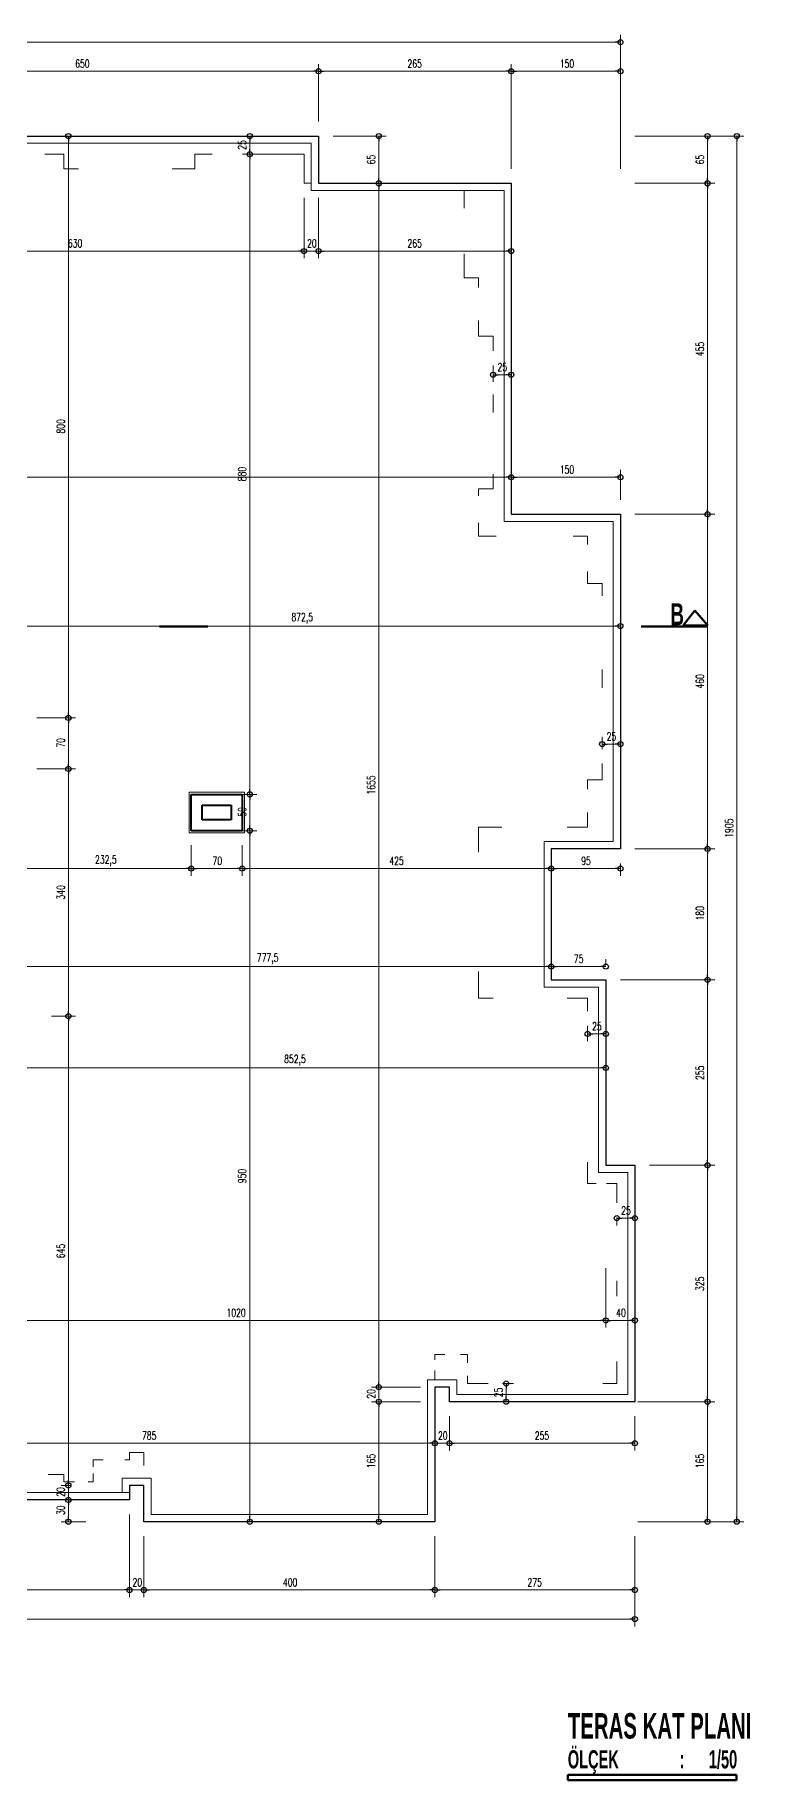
# Model space of a CAD drawing. Header units: millimetres. Extents: x 2016.56 to 2021.8, y 13721.83 to 13722.48.
# Drawn here: x 2018.6103 to 2018.807, y 13721.9228 to 13722.4026 of the extents above; entities that cross this region are included whole.
import ezdxf

# ---------------------------------------------------------------- set-up
doc = ezdxf.new("R2010")
doc.units = ezdxf.units.MM
doc.linetypes.add('ACAD_ISO04W100', pattern=[30, 24, -3, 0, -3])
doc.linetypes.add('HIDDEN', pattern=[0.375, 0.25, -0.125])
doc.layers.get('0').update_dxf_attribs({"lineweight": 20})
for name, color, linetype, lineweight in [('0.3', 150, 'Continuous', 30), ('aks', 1, 'Continuous', 9), ('AKS  NO', 5, 'Continuous', 60), ('DH', 7, 'Continuous', 20), ('DIMH', 7, 'Continuous', 20), ('DIMV', 7, 'Continuous', 20), ('DUVAR', 4, 'Continuous', 40), ('DV', 7, 'Continuous', 20), ('kesit', 5, 'Continuous', 60), ('SIVA', 7, 'Continuous', 20)]:
    doc.layers.add(name, color=color, linetype=linetype, lineweight=lineweight)
doc.styles.get("Standard").update_dxf_attribs({"font": 'txt.shx', "width": 0.7, "height": 11})
doc.styles.add('style1', font='swisscbo.ttf', dxfattribs={"width": 0.75, "height": 11})

msp = doc.modelspace()

# ---------------------------------------------------------------- linework, layer by layer
at = {"color": 0, "lineweight": -2}
for p, q in [((2018.77129, 13722.4006), (2018.76989, 13722.4006)), ((2018.68829, 13722.3926), (2018.68689, 13722.3926)), ((2018.68829, 13722.3926), (2018.68969, 13722.3926)), ((2018.74129, 13722.3926), (2018.73989, 13722.3926)), ((2018.74129, 13722.3926), (2018.74269, 13722.3926)), ((2018.77129, 13722.3926), (2018.76989, 13722.3926)), ((2018.61949, 13722.37479), (2018.61949, 13722.37339)), ((2018.66936, 13722.37479), (2018.66936, 13722.37339)), ((2018.66936, 13722.36979), (2018.66936, 13722.37119)), ((2018.70484, 13722.37479), (2018.70484, 13722.37339)), ((2018.79527, 13722.37479), (2018.79527, 13722.37339)), ((2018.80327, 13722.37479), (2018.80327, 13722.37339)), ((2018.66936, 13722.36979), (2018.66936, 13722.36839)), ((2018.70484, 13722.36179), (2018.70484, 13722.36319)), ((2018.70484, 13722.36179), (2018.70484, 13722.36039)), ((2018.79527, 13722.36179), (2018.79527, 13722.36319)), ((2018.79527, 13722.36179), (2018.79527, 13722.36039)), ((2018.68429, 13722.34318), (2018.68289, 13722.34318)), ((2018.68429, 13722.34318), (2018.68289, 13722.34318)), ((2018.68829, 13722.34318), (2018.68969, 13722.34318)), ((2018.68829, 13722.34318), (2018.68969, 13722.34318)), ((2018.74129, 13722.34318), (2018.73989, 13722.34318)), ((2018.73629, 13722.30917), (2018.73769, 13722.30917)), ((2018.74129, 13722.30917), (2018.73989, 13722.30917)), ((2018.74129, 13722.28098), (2018.73989, 13722.28098)), ((2018.74129, 13722.28098), (2018.74269, 13722.28098)), ((2018.77129, 13722.28098), (2018.76989, 13722.28098)), ((2018.79527, 13722.27079), (2018.79527, 13722.27219)), ((2018.79527, 13722.27079), (2018.79527, 13722.26939)), ((2018.77129, 13722.24006), (2018.76989, 13722.24006)), ((2018.61949, 13722.21479), (2018.61949, 13722.21619)), ((2018.61949, 13722.21479), (2018.61949, 13722.21339)), ((2018.76629, 13722.20761), (2018.76769, 13722.20761)), ((2018.77129, 13722.20761), (2018.76989, 13722.20761)), ((2018.61949, 13722.20079), (2018.61949, 13722.20219)), ((2018.61949, 13722.20079), (2018.61949, 13722.19939)), ((2018.66936, 13722.19379), (2018.66936, 13722.19519)), ((2018.66936, 13722.19379), (2018.66936, 13722.19239)), ((2018.66936, 13722.18379), (2018.66936, 13722.18519)), ((2018.66936, 13722.18379), (2018.66936, 13722.18239)), ((2018.79527, 13722.17879), (2018.79527, 13722.18019)), ((2018.79527, 13722.17879), (2018.79527, 13722.17739)), ((2018.65329, 13722.17339), (2018.65189, 13722.17339)), ((2018.65329, 13722.17339), (2018.65469, 13722.17339)), ((2018.66729, 13722.17339), (2018.66589, 13722.17339)), ((2018.66729, 13722.17339), (2018.66869, 13722.17339)), ((2018.75229, 13722.17339), (2018.75089, 13722.17339)), ((2018.75229, 13722.17339), (2018.75369, 13722.17339)), ((2018.77129, 13722.17339), (2018.76989, 13722.17339)), ((2018.75229, 13722.14644), (2018.75089, 13722.14644)), ((2018.75229, 13722.14644), (2018.75369, 13722.14644)), ((2018.76729, 13722.14644), (2018.76589, 13722.14644)), ((2018.79527, 13722.14279), (2018.79527, 13722.14419)), ((2018.79527, 13722.14279), (2018.79527, 13722.14139)), ((2018.61949, 13722.13279), (2018.61949, 13722.13419)), ((2018.61949, 13722.13279), (2018.61949, 13722.13139)), ((2018.76229, 13722.12791), (2018.76369, 13722.12791)), ((2018.76729, 13722.12791), (2018.76589, 13722.12791)), ((2018.76729, 13722.11857), (2018.76589, 13722.11857)), ((2018.79527, 13722.09179), (2018.79527, 13722.09319)), ((2018.79527, 13722.09179), (2018.79527, 13722.09039)), ((2018.77029, 13722.07725), (2018.77169, 13722.07725)), ((2018.77529, 13722.07725), (2018.77389, 13722.07725)), ((2018.76729, 13722.04915), (2018.76589, 13722.04915)), ((2018.76729, 13722.04915), (2018.76869, 13722.04915)), ((2018.77529, 13722.04915), (2018.77389, 13722.04915)), ((2018.70484, 13722.03079), (2018.70484, 13722.03219)), ((2018.70484, 13722.03079), (2018.70484, 13722.03219)), ((2018.7399, 13722.03179), (2018.7399, 13722.03039)), ((2018.70484, 13722.02679), (2018.70484, 13722.02539)), ((2018.70484, 13722.02679), (2018.70484, 13722.02539)), ((2018.7399, 13722.02679), (2018.7399, 13722.02819)), ((2018.79527, 13722.02679), (2018.79527, 13722.02819)), ((2018.79527, 13722.02679), (2018.79527, 13722.02539)), ((2018.72029, 13722.01536), (2018.71889, 13722.01536)), ((2018.72029, 13722.01536), (2018.71889, 13722.01536)), ((2018.72429, 13722.01536), (2018.72569, 13722.01536)), ((2018.72429, 13722.01536), (2018.72569, 13722.01536)), ((2018.77529, 13722.01536), (2018.77389, 13722.01536)), ((2018.61949, 13722.00379), (2018.61949, 13722.00519)), ((2018.61949, 13722.00379), (2018.61949, 13722.00519)), ((2018.61949, 13721.99979), (2018.61949, 13721.99839)), ((2018.61949, 13721.99979), (2018.61949, 13721.99839)), ((2018.61949, 13721.99379), (2018.61949, 13721.99519)), ((2018.66936, 13721.99379), (2018.66936, 13721.99519)), ((2018.70484, 13721.99379), (2018.70484, 13721.99519)), ((2018.79527, 13721.99379), (2018.79527, 13721.99519)), ((2018.80327, 13721.99379), (2018.80327, 13721.99519)), ((2018.63629, 13721.97502), (2018.63489, 13721.97502)), ((2018.63629, 13721.97502), (2018.63489, 13721.97502)), ((2018.64029, 13721.97502), (2018.64169, 13721.97502)), ((2018.64029, 13721.97502), (2018.64169, 13721.97502)), ((2018.72029, 13721.97502), (2018.71889, 13721.97502)), ((2018.72029, 13721.97502), (2018.72169, 13721.97502)), ((2018.77529, 13721.97502), (2018.77389, 13721.97502)), ((2018.77529, 13721.96702), (2018.77389, 13721.96702))]:
    msp.add_line(p, q, dxfattribs=at)
for p, q in [((2018.56029, 13722.37279), (2018.68629, 13722.37279)), ((2018.68629, 13722.37279), (2018.68629, 13722.35979)), ((2018.68629, 13722.35979), (2018.73929, 13722.35979)), ((2018.73929, 13722.35979), (2018.73929, 13722.26879)), ((2018.73929, 13722.26879), (2018.76929, 13722.26879)), ((2018.76929, 13722.26879), (2018.76929, 13722.18079)), ((2018.76929, 13722.18079), (2018.75029, 13722.18079)), ((2018.75029, 13722.18079), (2018.75029, 13722.14079)), ((2018.75029, 13722.14079), (2018.76529, 13722.14079)), ((2018.76529, 13722.14079), (2018.76529, 13722.08979)), ((2018.76529, 13722.08979), (2018.77329, 13722.08979)), ((2018.77329, 13722.08979), (2018.77329, 13722.02879)), ((2018.72629, 13722.03279), (2018.71829, 13722.03279)), ((2018.71829, 13722.03279), (2018.71829, 13721.99579)), ((2018.72629, 13722.02879), (2018.72629, 13722.03279)), ((2018.77329, 13722.02879), (2018.72629, 13722.02879)), ((2018.64229, 13722.00579), (2018.63429, 13722.00579)), ((2018.63429, 13722.00579), (2018.63429, 13722.00179)), ((2018.64229, 13721.99979), (2018.64229, 13722.00579)), ((2018.63429, 13722.00179), (2018.56529, 13722.00179)), ((2018.63429, 13722.00179), (2018.63629, 13722.00179)), ((2018.64229, 13721.99579), (2018.64229, 13721.99979)), ((2018.71829, 13721.99579), (2018.64229, 13721.99579))]:
    msp.add_line(p, q)
for centre in [(2018.77129, 13722.4006), (2018.68829, 13722.3926), (2018.68829, 13722.3926), (2018.74129, 13722.3926), (2018.74129, 13722.3926), (2018.77129, 13722.3926), (2018.61949, 13722.37479), (2018.66936, 13722.37479), (2018.70484, 13722.37479), (2018.79527, 13722.37479), (2018.80327, 13722.37479), (2018.66936, 13722.36979), (2018.66936, 13722.36979), (2018.70484, 13722.36179), (2018.70484, 13722.36179), (2018.79527, 13722.36179), (2018.79527, 13722.36179), (2018.68429, 13722.34318), (2018.68429, 13722.34318), (2018.68829, 13722.34318), (2018.68829, 13722.34318), (2018.74129, 13722.34318), (2018.73629, 13722.30917), (2018.74129, 13722.30917), (2018.74129, 13722.28098), (2018.74129, 13722.28098), (2018.77129, 13722.28098), (2018.79527, 13722.27079), (2018.79527, 13722.27079), (2018.77129, 13722.24006), (2018.61949, 13722.21479), (2018.61949, 13722.21479), (2018.76629, 13722.20761), (2018.77129, 13722.20761), (2018.61949, 13722.20079), (2018.61949, 13722.20079), (2018.66936, 13722.19379), (2018.66936, 13722.19379), (2018.66936, 13722.18379), (2018.66936, 13722.18379), (2018.79527, 13722.17879), (2018.79527, 13722.17879), (2018.65329, 13722.17339), (2018.65329, 13722.17339), (2018.66729, 13722.17339), (2018.66729, 13722.17339), (2018.75229, 13722.17339), (2018.75229, 13722.17339), (2018.77129, 13722.17339), (2018.75229, 13722.14644), (2018.75229, 13722.14644), (2018.76729, 13722.14644), (2018.79527, 13722.14279), (2018.79527, 13722.14279), (2018.61949, 13722.13279), (2018.61949, 13722.13279), (2018.76229, 13722.12791), (2018.76729, 13722.12791), (2018.76729, 13722.11857), (2018.79527, 13722.09179), (2018.79527, 13722.09179), (2018.77029, 13722.07725), (2018.77529, 13722.07725), (2018.76729, 13722.04915), (2018.76729, 13722.04915), (2018.77529, 13722.04915), (2018.70484, 13722.03079), (2018.70484, 13722.03079), (2018.7399, 13722.03179), (2018.70484, 13722.02679), (2018.70484, 13722.02679), (2018.7399, 13722.02679), (2018.79527, 13722.02679), (2018.79527, 13722.02679), (2018.72029, 13722.01536), (2018.72029, 13722.01536), (2018.72429, 13722.01536), (2018.72429, 13722.01536), (2018.77529, 13722.01536), (2018.61949, 13722.00379), (2018.61949, 13722.00379), (2018.61949, 13721.99979), (2018.61949, 13721.99979), (2018.61949, 13721.99379), (2018.66936, 13721.99379), (2018.70484, 13721.99379), (2018.79527, 13721.99379), (2018.80327, 13721.99379), (2018.63629, 13721.97502), (2018.63629, 13721.97502), (2018.64029, 13721.97502), (2018.64029, 13721.97502), (2018.72029, 13721.97502), (2018.72029, 13721.97502), (2018.77529, 13721.97502), (2018.77529, 13721.96702)]:
    msp.add_circle(centre, 0.0007, dxfattribs=at)
at = {"layer": '0.3'}
for p, q in [((2018.55829, 13722.37479), (2018.68829, 13722.37479)), ((2018.68829, 13722.37479), (2018.68829, 13722.36179)), ((2018.68829, 13722.36179), (2018.74129, 13722.36179)), ((2018.74129, 13722.36179), (2018.74129, 13722.27079)), ((2018.74129, 13722.27079), (2018.77129, 13722.27079)), ((2018.77129, 13722.27079), (2018.77129, 13722.17879)), ((2018.77129, 13722.17879), (2018.75229, 13722.17879)), ((2018.75229, 13722.17879), (2018.75229, 13722.14279)), ((2018.75229, 13722.14279), (2018.76729, 13722.14279)), ((2018.76729, 13722.14279), (2018.76729, 13722.09179)), ((2018.76729, 13722.09179), (2018.77529, 13722.09179)), ((2018.77529, 13722.09179), (2018.77529, 13722.02679)), ((2018.72429, 13722.03079), (2018.72029, 13722.03079)), ((2018.72029, 13722.03079), (2018.72029, 13721.99379)), ((2018.72429, 13722.02679), (2018.72429, 13722.03079)), ((2018.77529, 13722.02679), (2018.72429, 13722.02679)), ((2018.64029, 13722.00379), (2018.63629, 13722.00379)), ((2018.63629, 13722.00379), (2018.63629, 13721.99979)), ((2018.64029, 13721.99979), (2018.64029, 13722.00379)), ((2018.63629, 13721.99979), (2018.56329, 13721.99979)), ((2018.64029, 13721.99379), (2018.64029, 13721.99979)), ((2018.72029, 13721.99379), (2018.64029, 13721.99379))]:
    msp.add_line(p, q, dxfattribs=at)
at = {"layer": 'aks', "linetype": 'HIDDEN', "ltscale": 30}
for p, q in [((2018.61829, 13722.36979), (2018.61298, 13722.36979)), ((2018.61829, 13722.36579), (2018.61829, 13722.36979)), ((2018.62226, 13722.36579), (2018.61829, 13722.36579)), ((2018.65429, 13722.36579), (2018.64808, 13722.36579)), ((2018.65902, 13722.36979), (2018.65429, 13722.36979)), ((2018.65429, 13722.36979), (2018.65429, 13722.36579)), ((2018.68429, 13722.36979), (2018.66828, 13722.36979)), ((2018.68429, 13722.36179), (2018.68429, 13722.36979)), ((2018.68629, 13722.36179), (2018.68429, 13722.36179)), ((2018.72829, 13722.35498), (2018.72829, 13722.35979)), ((2018.72829, 13722.33579), (2018.72829, 13722.34245)), ((2018.73229, 13722.33579), (2018.72829, 13722.33579)), ((2018.73229, 13722.33311), (2018.73229, 13722.33579)), ((2018.73229, 13722.31979), (2018.73229, 13722.32404)), ((2018.73629, 13722.31979), (2018.73229, 13722.31979)), ((2018.73629, 13722.3157), (2018.73629, 13722.31979)), ((2018.73629, 13722.29879), (2018.73629, 13722.30373)), ((2018.73629, 13722.27779), (2018.73629, 13722.28186)), ((2018.73229, 13722.2759), (2018.73229, 13722.27779)), ((2018.73229, 13722.27779), (2018.73629, 13722.27779)), ((2018.73229, 13722.26479), (2018.73229, 13722.26842)), ((2018.73709, 13722.26479), (2018.73229, 13722.26479)), ((2018.76229, 13722.26479), (2018.75828, 13722.26479)), ((2018.76229, 13722.26253), (2018.76229, 13722.26479)), ((2018.76229, 13722.25179), (2018.76229, 13722.25503)), ((2018.76629, 13722.25179), (2018.76229, 13722.25179)), ((2018.76629, 13722.24836), (2018.76629, 13722.25179)), ((2018.76629, 13722.22312), (2018.76629, 13722.22815)), ((2018.76629, 13722.19779), (2018.76629, 13722.20223)), ((2018.76229, 13722.19525), (2018.76229, 13722.19779)), ((2018.76229, 13722.19779), (2018.76629, 13722.19779)), ((2018.76229, 13722.18479), (2018.76229, 13722.18878)), ((2018.73229, 13722.17787), (2018.73229, 13722.18479)), ((2018.73229, 13722.18479), (2018.73865, 13722.18479)), ((2018.75663, 13722.18479), (2018.76229, 13722.18479)), ((2018.73229, 13722.13779), (2018.73229, 13722.14506)), ((2018.7363, 13722.13779), (2018.73229, 13722.13779)), ((2018.76229, 13722.13779), (2018.75664, 13722.13779)), ((2018.76229, 13722.13416), (2018.76229, 13722.13779)), ((2018.76229, 13722.08679), (2018.76229, 13722.09262)), ((2018.7646, 13722.08679), (2018.76229, 13722.08679)), ((2018.77029, 13722.08679), (2018.76751, 13722.08679)), ((2018.77029, 13722.08148), (2018.77029, 13722.08679)), ((2018.77029, 13722.05579), (2018.77029, 13722.06006)), ((2018.72029, 13722.03826), (2018.72029, 13722.03979)), ((2018.72029, 13722.03979), (2018.72302, 13722.03979)), ((2018.72729, 13722.03979), (2018.72929, 13722.03979)), ((2018.72929, 13722.03979), (2018.72929, 13722.03747)), ((2018.72029, 13722.03279), (2018.72029, 13722.03535)), ((2018.77029, 13722.03179), (2018.77029, 13722.03786)), ((2018.72929, 13722.03395), (2018.72929, 13722.03179)), ((2018.72929, 13722.03179), (2018.73489, 13722.03179)), ((2018.76645, 13722.03179), (2018.77029, 13722.03179)), ((2018.62629, 13722.00889), (2018.62629, 13722.01079)), ((2018.62629, 13722.01079), (2018.62902, 13722.01079)), ((2018.63504, 13722.01079), (2018.63629, 13722.01079)), ((2018.63629, 13722.01079), (2018.63629, 13722.01279)), ((2018.63629, 13722.01279), (2018.64029, 13722.01279)), ((2018.64029, 13722.01279), (2018.64029, 13722.00929)), ((2018.61396, 13722.00679), (2018.61829, 13722.00679)), ((2018.61829, 13722.00679), (2018.61829, 13722.00479)), ((2018.62629, 13722.00479), (2018.62629, 13722.00707)), ((2018.61829, 13722.00479), (2018.62119, 13722.00479)), ((2018.62498, 13722.00479), (2018.62629, 13722.00479))]:
    msp.add_line(p, q, dxfattribs=at)
at = {"layer": 'AKS  NO'}
for p, q in [((2018.75685, 13721.92422), (2018.80323, 13721.92422)), ((2018.75685, 13721.92275), (2018.75685, 13721.92422)), ((2018.80323, 13721.92422), (2018.80323, 13721.92275)), ((2018.80323, 13721.92275), (2018.75685, 13721.92275))]:
    msp.add_line(p, q, dxfattribs=at)
at = {"layer": 'DH'}
for p, q in [((2018.32069, 13722.4006), (2018.76989, 13722.4006)), ((2018.55969, 13722.3926), (2018.68689, 13722.3926)), ((2018.68969, 13722.3926), (2018.73989, 13722.3926)), ((2018.74269, 13722.3926), (2018.76989, 13722.3926)), ((2018.55969, 13722.34318), (2018.68289, 13722.34318)), ((2018.68289, 13722.34318), (2018.68149, 13722.34318)), ((2018.68429, 13722.34318), (2018.68829, 13722.34318)), ((2018.68969, 13722.34318), (2018.73989, 13722.34318)), ((2018.68969, 13722.34318), (2018.69109, 13722.34318)), ((2018.73769, 13722.30917), (2018.73989, 13722.30917)), ((2018.35069, 13722.28098), (2018.73989, 13722.28098)), ((2018.74269, 13722.28098), (2018.76989, 13722.28098)), ((2018.59819, 13722.24006), (2018.76989, 13722.24006)), ((2018.76769, 13722.20761), (2018.76989, 13722.20761)), ((2018.60819, 13722.17339), (2018.65189, 13722.17339)), ((2018.65469, 13722.17339), (2018.66589, 13722.17339)), ((2018.66869, 13722.17339), (2018.75089, 13722.17339)), ((2018.75369, 13722.17339), (2018.76989, 13722.17339)), ((2018.59819, 13722.14644), (2018.75089, 13722.14644)), ((2018.75369, 13722.14644), (2018.76589, 13722.14644)), ((2018.76369, 13722.12791), (2018.76589, 13722.12791)), ((2018.59819, 13722.11857), (2018.76589, 13722.11857)), ((2018.77169, 13722.07725), (2018.77389, 13722.07725)), ((2018.56469, 13722.04915), (2018.76589, 13722.04915)), ((2018.76869, 13722.04915), (2018.77389, 13722.04915)), ((2018.56469, 13722.01536), (2018.71889, 13722.01536)), ((2018.71889, 13722.01536), (2018.71749, 13722.01536)), ((2018.72029, 13722.01536), (2018.72429, 13722.01536)), ((2018.72569, 13722.01536), (2018.77389, 13722.01536)), ((2018.72569, 13722.01536), (2018.72709, 13722.01536))]:
    msp.add_line(p, q, dxfattribs=at)
at = {"layer": 'DH', "lineweight": 20}
for p, q in [((2018.77129, 13722.38419), (2018.77129, 13722.4026)), ((2018.68829, 13722.37879), (2018.68829, 13722.3946)), ((2018.68829, 13722.37879), (2018.68829, 13722.3946)), ((2018.74129, 13722.36579), (2018.74129, 13722.3946)), ((2018.74129, 13722.36579), (2018.74129, 13722.3946)), ((2018.77129, 13722.36579), (2018.77129, 13722.3946)), ((2018.68429, 13722.35779), (2018.68429, 13722.34118)), ((2018.68829, 13722.35779), (2018.68829, 13722.34118)), ((2018.68829, 13722.35779), (2018.68829, 13722.34118)), ((2018.68429, 13722.35179), (2018.68429, 13722.34118)), ((2018.74129, 13722.34325), (2018.74129, 13722.34518)), ((2018.73629, 13722.3117), (2018.73629, 13722.30717)), ((2018.74129, 13722.3117), (2018.74129, 13722.30717)), ((2018.74129, 13722.27916), (2018.74129, 13722.28298)), ((2018.74129, 13722.27916), (2018.74129, 13722.28298)), ((2018.77129, 13722.27479), (2018.77129, 13722.28298)), ((2018.77129, 13722.23465), (2018.77129, 13722.24206)), ((2018.76629, 13722.20623), (2018.76629, 13722.20961)), ((2018.77129, 13722.20623), (2018.77129, 13722.20961)), ((2018.65329, 13722.17979), (2018.65329, 13722.17139)), ((2018.65329, 13722.17979), (2018.65329, 13722.17139)), ((2018.66729, 13722.17979), (2018.66729, 13722.17139)), ((2018.66729, 13722.17979), (2018.66729, 13722.17139)), ((2018.75229, 13722.17308), (2018.75229, 13722.17539)), ((2018.75229, 13722.17308), (2018.75229, 13722.17539)), ((2018.77129, 13722.17479), (2018.77129, 13722.17139)), ((2018.75229, 13722.14679), (2018.75229, 13722.14844)), ((2018.75229, 13722.14679), (2018.75229, 13722.14844)), ((2018.76729, 13722.14679), (2018.76729, 13722.14844)), ((2018.76229, 13722.13016), (2018.76229, 13722.12591)), ((2018.76729, 13722.13016), (2018.76729, 13722.12591)), ((2018.76729, 13722.11301), (2018.76729, 13722.12057)), ((2018.77029, 13722.07748), (2018.77029, 13722.07525)), ((2018.77529, 13722.07748), (2018.77529, 13722.07525)), ((2018.76729, 13722.06347), (2018.76729, 13722.04715)), ((2018.76729, 13722.06347), (2018.76729, 13722.04715)), ((2018.77529, 13722.0536), (2018.77529, 13722.04715)), ((2018.72429, 13722.02279), (2018.72429, 13722.01336)), ((2018.72429, 13722.02279), (2018.72429, 13722.01336)), ((2018.77529, 13722.02279), (2018.77529, 13722.01336)), ((2018.72029, 13722.01741), (2018.72029, 13722.01336)), ((2018.72029, 13722.01741), (2018.72029, 13722.01336))]:
    msp.add_line(p, q, dxfattribs=at)
at = {"layer": 'DIMH', "lineweight": 20}
for p, q in [((2018.63629, 13721.99579), (2018.63629, 13721.97302)), ((2018.63629, 13721.99579), (2018.63629, 13721.97302)), ((2018.64029, 13721.98979), (2018.64029, 13721.97302)), ((2018.64029, 13721.98979), (2018.64029, 13721.97302)), ((2018.72029, 13721.98979), (2018.72029, 13721.97302)), ((2018.72029, 13721.98979), (2018.72029, 13721.97302)), ((2018.77529, 13721.98979), (2018.77529, 13721.97302)), ((2018.77529, 13721.98179), (2018.77529, 13721.96502))]:
    msp.add_line(p, q, dxfattribs=at)
at = {"layer": 'DIMH'}
for p, q in [((2018.56469, 13721.97502), (2018.63489, 13721.97502)), ((2018.63489, 13721.97502), (2018.63349, 13721.97502)), ((2018.63629, 13721.97502), (2018.64029, 13721.97502)), ((2018.64169, 13721.97502), (2018.71889, 13721.97502)), ((2018.64169, 13721.97502), (2018.64309, 13721.97502)), ((2018.72169, 13721.97502), (2018.77389, 13721.97502)), ((2018.31669, 13721.96702), (2018.77389, 13721.96702))]:
    msp.add_line(p, q, dxfattribs=at)
at = {"layer": 'DIMV', "lineweight": 20}
for p, q in [((2018.77529, 13722.37479), (2018.80527, 13722.37479)), ((2018.77529, 13722.37479), (2018.79727, 13722.37479)), ((2018.77529, 13722.36179), (2018.79727, 13722.36179)), ((2018.77529, 13722.36179), (2018.79727, 13722.36179)), ((2018.77529, 13722.27079), (2018.79727, 13722.27079)), ((2018.77529, 13722.27079), (2018.79727, 13722.27079)), ((2018.77529, 13722.17879), (2018.79727, 13722.17879)), ((2018.77529, 13722.17879), (2018.79727, 13722.17879)), ((2018.77129, 13722.14279), (2018.79727, 13722.14279)), ((2018.77129, 13722.14279), (2018.79727, 13722.14279)), ((2018.77929, 13722.09179), (2018.79727, 13722.09179)), ((2018.77929, 13722.09179), (2018.79727, 13722.09179)), ((2018.77611, 13722.02679), (2018.79727, 13722.02679)), ((2018.77611, 13722.02679), (2018.79727, 13722.02679)), ((2018.77611, 13721.99379), (2018.79727, 13721.99379)), ((2018.78329, 13721.99379), (2018.80527, 13721.99379))]:
    msp.add_line(p, q, dxfattribs=at)
at = {"layer": 'DIMV'}
for p, q in [((2018.79527, 13722.36319), (2018.79527, 13722.37339)), ((2018.80327, 13721.99519), (2018.80327, 13722.37339)), ((2018.79527, 13722.27219), (2018.79527, 13722.36039)), ((2018.79527, 13722.18019), (2018.79527, 13722.26939)), ((2018.79527, 13722.14419), (2018.79527, 13722.17739)), ((2018.79527, 13722.09319), (2018.79527, 13722.14139)), ((2018.79527, 13722.02819), (2018.79527, 13722.09039)), ((2018.79527, 13721.99519), (2018.79527, 13722.02539))]:
    msp.add_line(p, q, dxfattribs=at)
at = {"layer": 'DUVAR'}
for p, q in [((2018.65329, 13722.19379), (2018.66729, 13722.19379)), ((2018.65329, 13722.18379), (2018.65329, 13722.19379)), ((2018.66729, 13722.19379), (2018.66729, 13722.18379)), ((2018.65629, 13722.19079), (2018.66429, 13722.19079)), ((2018.65629, 13722.18679), (2018.65629, 13722.19079)), ((2018.66429, 13722.19079), (2018.66429, 13722.18679)), ((2018.66729, 13722.18379), (2018.65329, 13722.18379)), ((2018.66429, 13722.18679), (2018.65629, 13722.18679))]:
    msp.add_line(p, q, dxfattribs=at)
at = {"layer": 'DV', "lineweight": 20}
for p, q in [((2018.61675, 13722.37479), (2018.62149, 13722.37479)), ((2018.67541, 13722.37479), (2018.66736, 13722.37479)), ((2018.69229, 13722.37479), (2018.70684, 13722.37479)), ((2018.67029, 13722.36979), (2018.66736, 13722.36979)), ((2018.67029, 13722.36979), (2018.66736, 13722.36979)), ((2018.70357, 13722.36179), (2018.70684, 13722.36179)), ((2018.70357, 13722.36179), (2018.70684, 13722.36179)), ((2018.61079, 13722.21479), (2018.62149, 13722.21479)), ((2018.61867, 13722.21479), (2018.62149, 13722.21479)), ((2018.61079, 13722.20079), (2018.62149, 13722.20079)), ((2018.61867, 13722.20079), (2018.62149, 13722.20079)), ((2018.66429, 13722.19379), (2018.67136, 13722.19379)), ((2018.66429, 13722.19379), (2018.67136, 13722.19379)), ((2018.66429, 13722.18379), (2018.67136, 13722.18379)), ((2018.66429, 13722.18379), (2018.67136, 13722.18379)), ((2018.61484, 13722.13279), (2018.62149, 13722.13279)), ((2018.61484, 13722.13279), (2018.62149, 13722.13279)), ((2018.70839, 13722.03079), (2018.70284, 13722.03079)), ((2018.71629, 13722.03079), (2018.70284, 13722.03079)), ((2018.73889, 13722.03179), (2018.7419, 13722.03179)), ((2018.71629, 13722.02679), (2018.70284, 13722.02679)), ((2018.71629, 13722.02679), (2018.70284, 13722.02679)), ((2018.73889, 13722.02679), (2018.7419, 13722.02679)), ((2018.62034, 13722.00379), (2018.61749, 13722.00379)), ((2018.62034, 13722.00379), (2018.61749, 13722.00379)), ((2018.62034, 13721.99979), (2018.61749, 13721.99979)), ((2018.62034, 13721.99979), (2018.61749, 13721.99979)), ((2018.62434, 13721.99379), (2018.61749, 13721.99379)), ((2018.66488, 13721.99379), (2018.67136, 13721.99379)), ((2018.70804, 13721.99379), (2018.70284, 13721.99379))]:
    msp.add_line(p, q, dxfattribs=at)
at = {"layer": 'DV'}
for p, q in [((2018.61949, 13722.37339), (2018.61949, 13722.21619)), ((2018.66936, 13722.37339), (2018.66936, 13722.37119)), ((2018.70484, 13722.37339), (2018.70484, 13722.36319)), ((2018.66936, 13722.36839), (2018.66936, 13722.19519)), ((2018.70484, 13722.36039), (2018.70484, 13722.03219)), ((2018.61949, 13722.21339), (2018.61949, 13722.20219)), ((2018.61949, 13722.19939), (2018.61949, 13722.13419)), ((2018.66936, 13722.19239), (2018.66936, 13722.18519)), ((2018.66936, 13722.18239), (2018.66936, 13721.99519)), ((2018.61949, 13722.13139), (2018.61949, 13722.00519)), ((2018.70484, 13722.03219), (2018.70484, 13722.03359)), ((2018.70484, 13722.03079), (2018.70484, 13722.02679)), ((2018.7399, 13722.03039), (2018.7399, 13722.02819)), ((2018.70484, 13722.02539), (2018.70484, 13722.02399)), ((2018.70484, 13722.02539), (2018.70484, 13721.99519)), ((2018.61949, 13722.00519), (2018.61949, 13722.00659)), ((2018.61949, 13722.00379), (2018.61949, 13721.99979)), ((2018.61949, 13721.99839), (2018.61949, 13721.99699)), ((2018.61949, 13721.99839), (2018.61949, 13721.99519))]:
    msp.add_line(p, q, dxfattribs=at)
at = {"layer": 'kesit'}
for p, q in [((2018.78858, 13722.24018), (2018.79173, 13722.24438)), ((2018.79173, 13722.24438), (2018.7953, 13722.24018)), ((2018.7953, 13722.24018), (2018.78858, 13722.24018))]:
    msp.add_line(p, q, dxfattribs=at)
at = {"layer": 'kesit', "linetype": 'ACAD_ISO04W100'}
for p, q in [((2018.65782, 13722.23997), (2018.64454, 13722.23997)), ((2018.79528, 13722.23997), (2018.77704, 13722.23997))]:
    msp.add_line(p, q, dxfattribs=at)
at = {"layer": 'SIVA'}
for p, q in [((2018.65269, 13722.19439), (2018.66789, 13722.19439)), ((2018.65269, 13722.18319), (2018.65269, 13722.19439)), ((2018.66789, 13722.19439), (2018.66789, 13722.18319)), ((2018.66789, 13722.18319), (2018.65269, 13722.18319))]:
    msp.add_line(p, q, dxfattribs=at)

# ---------------------------------------------------------------- texts
at = {"layer": 'AKS  NO', "style": 'style1', "width": 0.7}
for s, height, p in [('TERAS KAT PLANI', 0.007, (2018.75683, 13721.93417)), ('ÖLÇEK               :      1/50', 0.005, (2018.75683, 13721.92597))]:
    msp.add_text(s, height=height, dxfattribs=at).set_placement(p)
at = {"layer": 'DH', "width": 0.7}
for s, p in [('650', (2018.62137, 13722.3936)), ('265', (2018.71274, 13722.3936)), ('150', (2018.75462, 13722.3936)), ('630', (2018.61937, 13722.34418)), ('20', (2018.68514, 13722.34418)), ('265', (2018.71274, 13722.34418)), ('25', (2018.73751, 13722.31017)), ('150', (2018.75462, 13722.28198)), ('872,5', (2018.68083, 13722.24143)), ('25', (2018.76751, 13722.20861)), ('232,5', (2018.62683, 13722.17475)), ('70', (2018.65914, 13722.17439)), ('425', (2018.70774, 13722.17439)), ('95', (2018.76051, 13722.17439)), ('777,5', (2018.67133, 13722.14781)), ('75', (2018.75851, 13722.14744)), ('25', (2018.76351, 13722.12891)), ('852,5', (2018.67883, 13722.11993)), ('25', (2018.77151, 13722.07825)), ('1020', (2018.66298, 13722.05015)), ('40', (2018.77014, 13722.05015)), ('785', (2018.63974, 13722.01636)), ('20', (2018.72114, 13722.01636)), ('255', (2018.74774, 13722.01636))]:
    msp.add_text(s, height=0.0022, dxfattribs=at).set_placement(p)
at = {"layer": 'DIMH', "width": 0.7}
for s, p in [('20', (2018.63714, 13721.97602)), ('400', (2018.67849, 13721.97602)), ('275', (2018.74574, 13721.97602))]:
    msp.add_text(s, height=0.0022, dxfattribs=at).set_placement(p)
at = {"layer": 'DIMV', "width": 0.7}
for s, p in [('65', (2018.79427, 13722.36701)), ('455', (2018.79427, 13722.31424)), ('460', (2018.79427, 13722.22286)), ('1905', (2018.80227, 13722.18185)), ('180', (2018.79427, 13722.15912)), ('255', (2018.79427, 13722.11524)), ('325', (2018.79427, 13722.05724)), ('165', (2018.79427, 13722.00849))]:
    msp.add_text(s, height=0.0022, rotation=90, dxfattribs=at).set_placement(p)
at = {"layer": 'DV', "width": 0.7}
for s, p in [('25', (2018.66836, 13722.37101)), ('65', (2018.70384, 13722.36701)), ('800', (2018.61849, 13722.29299)), ('880', (2018.66836, 13722.27986)), ('70', (2018.61849, 13722.20663)), ('1655', (2018.70384, 13722.19372)), ('50', (2018.66836, 13722.18763)), ('340', (2018.61849, 13722.16486)), ('950', (2018.66836, 13722.08686)), ('645', (2018.61849, 13722.06624)), ('20', (2018.70384, 13722.02763)), ('25', (2018.7389, 13722.02801)), ('165', (2018.70384, 13722.00849)), ('20', (2018.61849, 13722.00063)), ('30', (2018.61849, 13721.99563))]:
    msp.add_text(s, height=0.0022, rotation=90, dxfattribs=at).set_placement(p)
at = {"layer": 'kesit', "style": 'style1', "width": 0.75}
msp.add_text('B', height=0.006, dxfattribs=at).set_placement((2018.78506, 13722.2403))

doc.saveas('drawing.dxf')
